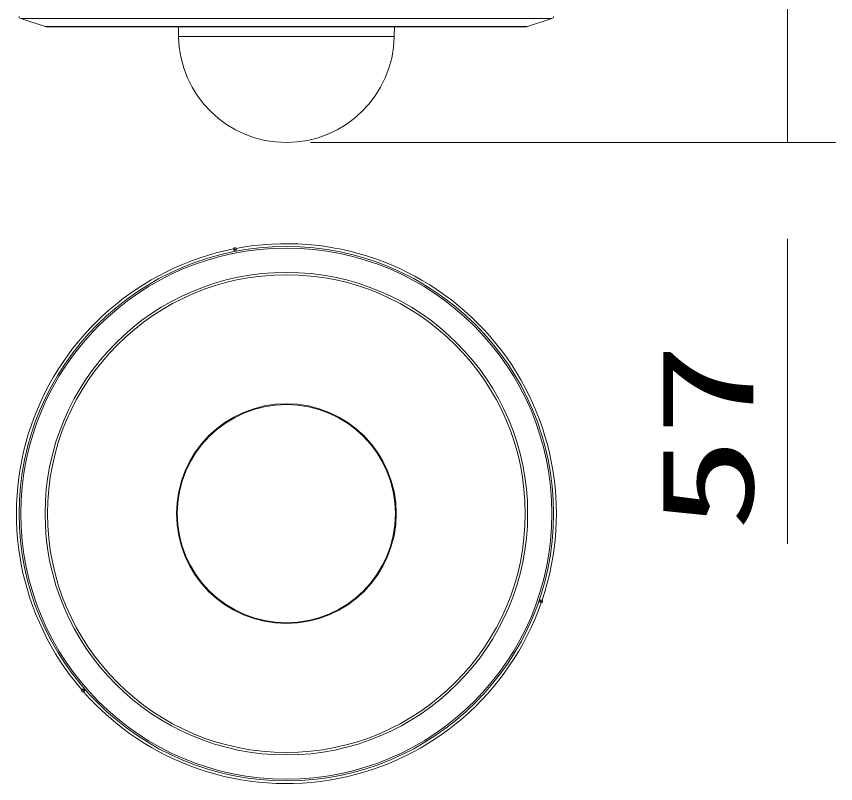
# Model space of a CAD drawing. Units: millimetres on the paper. Extents: x -62 to 65, y -59 to 59.
# Drawn here: x -7.01 to 14.26, y 8.38 to 28.29 of the extents above; entities that cross this region are included whole.
import ezdxf
from ezdxf.enums import TextEntityAlignment as Align

# ---------------------------------------------------------------- set-up
doc = ezdxf.new("R2010")
doc.units = ezdxf.units.MM
doc.layers.add('0-1_GAIKEI', color=4, linetype='Continuous', lineweight=9)
doc.layers.add('0-2_SUNPO', color=7, linetype='Continuous', lineweight=9)
doc.styles.add('ＭＳ ゴシック', font='')
doc.styles.get('ＭＳ ゴシック').set_extended_font_data('MS Gothic')

msp = doc.modelspace()

# ---------------------------------------------------------------- linework, layer by layer
at = {"layer": '0-1_GAIKEI'}
for p, q in [((-6.894, 28.241), (6.894, 28.241)), ((-6.264, 28.031), (6.264, 28.031)), ((-2.8, 27.771), (2.8, 27.771)), ((-1.361, 22.223), (-1.37, 22.258)), ((-1.3, 22.235), (-1.304, 22.271)), ((6.582, 13.086), (6.616, 13.071)), ((6.602, 13.144), (6.638, 13.135)), ((-5.282, 10.834), (-5.311, 10.812)), ((-5.242, 10.787), (-5.268, 10.762))]:
    msp.add_line(p, q, dxfattribs=at)
at = {"layer": '0-1_GAIKEI', "color": 7}
for p, q in [((-6.264, 28.031), (-6.894, 28.241)), ((6.264, 28.031), (6.894, 28.241)), ((-6.201, 28.02), (6.201, 28.02)), ((-2.804, 28.02), (-2.8, 27.771)), ((2.804, 28.02), (2.8, 27.771))]:
    msp.add_line(p, q, dxfattribs=at)
at = {"layer": '0-1_GAIKEI'}
for points in [[(-1.361, 22.223), (-1.361, 22.223), (-1.36, 22.222), (-1.359, 22.222), (-1.356, 22.222), (-1.348, 22.222), (-1.337, 22.224)], [(-1.3, 22.235), (-1.3, 22.235), (-1.3, 22.234), (-1.301, 22.234), (-1.302, 22.233), (-1.305, 22.232), (-1.316, 22.228), (-1.337, 22.224)], [(6.582, 13.086), (6.582, 13.086), (6.582, 13.086), (6.582, 13.087), (6.582, 13.088), (6.582, 13.092), (6.584, 13.103), (6.591, 13.123)], [(6.602, 13.144), (6.602, 13.144), (6.602, 13.144), (6.601, 13.143), (6.599, 13.141), (6.595, 13.133), (6.591, 13.123)], [(-5.282, 10.834), (-5.282, 10.834), (-5.282, 10.834), (-5.281, 10.834), (-5.28, 10.834), (-5.277, 10.831), (-5.268, 10.823), (-5.254, 10.808)], [(-5.242, 10.787), (-5.242, 10.788), (-5.242, 10.788), (-5.242, 10.789), (-5.243, 10.792), (-5.247, 10.799), (-5.254, 10.808)]]:
    msp.add_lwpolyline(points, dxfattribs=at)
for radius in [6.939, 6.894, 6.264, 6.201, 2.853, 2.833]:
    msp.add_circle((0, 15.385), radius, dxfattribs=at)
at = {"layer": '0-1_GAIKEI', "color": 7}
for centre, radius, start, end in [((-6.873, 28.304), 0.0667, 187.8533, 251.5651), ((6.873, 28.304), 0.0667, 288.435, 352.1467), ((-6.201, 28.22), 0.2, 251.5651, 270), ((6.201, 28.22), 0.2, 270, 288.435), ((0, 27.82), 2.8, 181, 359), ((0, 15.385), 7.009, 341.2728, 100.7267), ((0, 15.385), 7.009, 101.2728, 220.7267), ((0, 15.385), 7.009, 221.2728, 340.7267)]:
    msp.add_arc(centre, radius, start, end, dxfattribs=at)
at = {"layer": '0-1_GAIKEI'}
for centre, radius, start, end in [((-1.334, 22.252), 0.0362, 129.9815, 169.6822), ((-1.335, 22.252), 0.0358, 32.0464, 129.799), ((6.615, 13.107), 0.0358, 272.0464, 9.799), ((6.614, 13.107), 0.0362, 9.9815, 49.6822), ((-5.28, 10.795), 0.0358, 152.046, 249.7991), ((-5.28, 10.796), 0.0362, 249.9819, 289.6825)]:
    msp.add_arc(centre, radius, start, end, dxfattribs=at)
for centre, major_axis in [((-1.328, 22.216), (-0.033, -0.0064)), ((6.58, 13.119), (0.0109, 0.0318)), ((-5.252, 10.819), (0.0221, -0.0254))]:
    msp.add_ellipse(centre, major_axis=major_axis, ratio=0.990621, start_param=3.547174, end_param=5.877604, dxfattribs=at)
at = {"layer": '0-2_SUNPO'}
for p, q in [((13.009, 28.834), (13.009, 25.02)), ((0.625, 25.02), (14.259, 25.02)), ((13.009, 22.52), (13.009, 14.604))]:
    msp.add_line(p, q, dxfattribs=at)

# ---------------------------------------------------------------- texts
at = {"layer": '0-2_SUNPO', "style": 'ＭＳ ゴシック', "width": 1.5}
msp.add_text('57', height=2.405, rotation=90, dxfattribs=at).set_placement((12.846, 14.931), align=Align.BOTTOM_LEFT)

doc.saveas('drawing.dxf')
